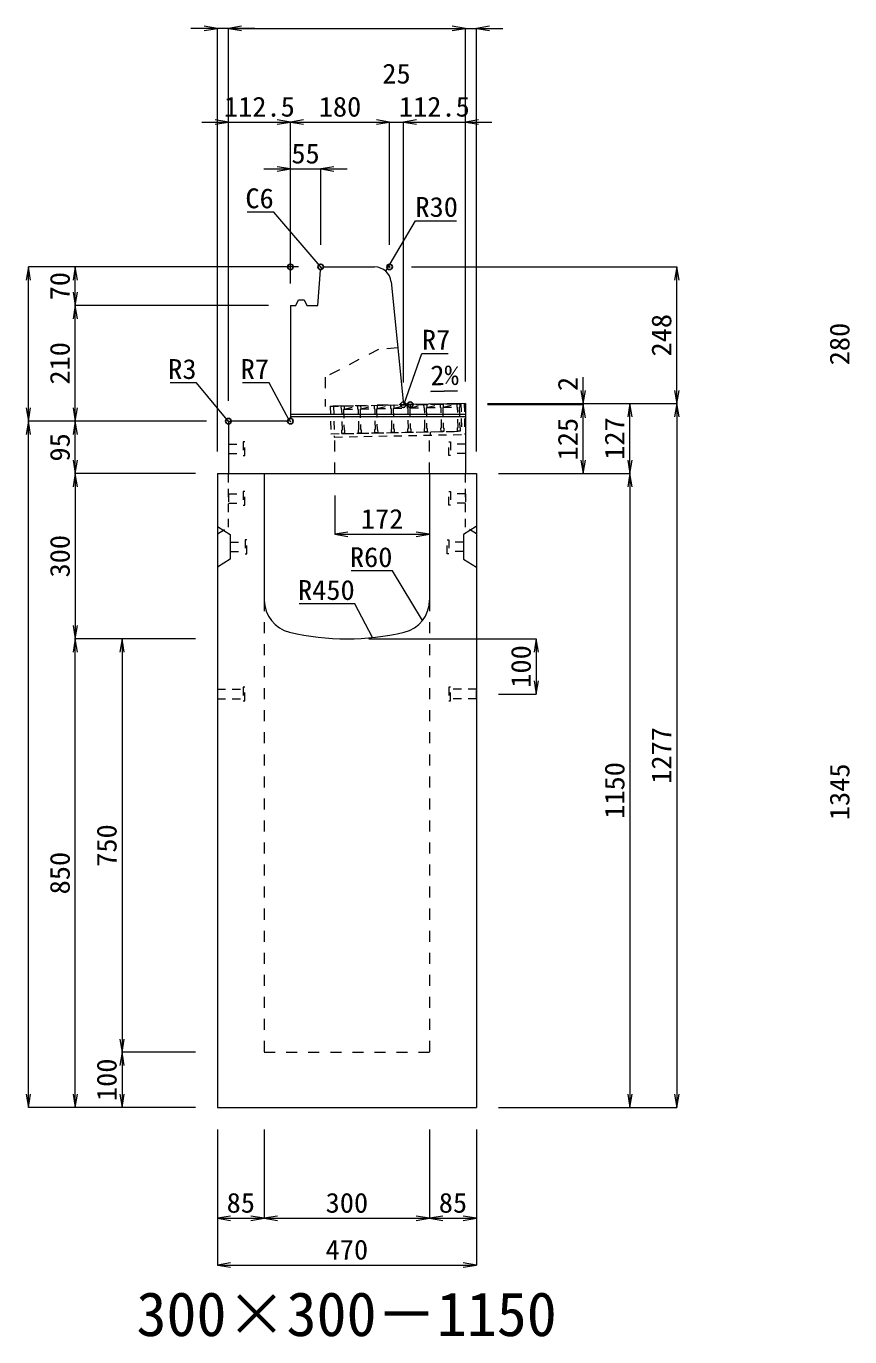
# Model space of a CAD drawing. Units: millimetres at full size; some dimension numbers follow another scale. Extents: x -18734 to 51600, y -18820 to 17820.
# Drawn here: x 9318 to 10813, y -6286 to -3908 of the extents above; entities that cross this region are included whole.
import ezdxf
from ezdxf.enums import TextEntityAlignment as Align

# ---------------------------------------------------------------- set-up
doc = ezdxf.new("R2010")
doc.units = ezdxf.units.MM
doc.header["$LTSCALE"] = 20
doc.header["$PDMODE"] = 32
doc.header["$PDSIZE"] = 10
doc.linetypes.add('USER1', pattern=[2, 1, -1])
doc.linetypes.add('USER2', pattern=[1.35, 0.75, -0.6])
for name, color, linetype, lineweight in [('インサート', 3, 'USER2', 9), ('グレーチング', 7, 'USER2', 5), ('受枠', 3, 'USER2', 9), ('寸法線', 7, 'Continuous', 13), ('引出線', 4, 'Continuous', 13), ('本体', 2, 'Continuous', 13), ('目地', 132, 'Continuous', 5)]:
    doc.layers.add(name, color=color, linetype=linetype, lineweight=lineweight)
doc.layers.add('作業エリア', color=11, linetype='Continuous')
doc.layers.add('文字', color=7, linetype='Continuous')
doc.styles.add('ＭＳ 明朝', font='')
doc.styles.get('ＭＳ 明朝').set_extended_font_data('MS Mincho')

# ---------------------------------------------------------------- blocks, each defined once
blk = doc.blocks.new('open_arrow')
at = {"color": 0, "linetype": 'Continuous', "lineweight": -2}
blk.add_lwpolyline([(7.5, 1.25), (0, 0), (7.5, -1.25)], dxfattribs=at)

msp = doc.modelspace()

# ---------------------------------------------------------------- linework, layer by layer
at = {"layer": 'インサート'}
for p, q in [((9685, -4666.5), (9712, -4666.5)), ((9685, -4666.5), (9685, -4683.5)), ((9685, -4683.5), (9712, -4683.5)), ((9715, -4662.5), (9712, -4662.5)), ((9712, -4662.5), (9712, -4687.5)), ((9715, -4687.5), (9715, -4662.5)), ((10085, -4662.5), (10088, -4662.5)), ((10085, -4687.5), (10085, -4662.5)), ((10088, -4662.5), (10088, -4687.5)), ((10115, -4666.5), (10088, -4666.5)), ((10115, -4683.5), (10088, -4683.5)), ((10115, -4666.5), (10115, -4683.5)), ((9712, -4687.5), (9715, -4687.5)), ((10088, -4687.5), (10085, -4687.5)), ((9715, -4752.5), (9712, -4752.5)), ((9712, -4752.5), (9712, -4777.5)), ((9715, -4777.5), (9715, -4752.5)), ((10085, -4752.5), (10088, -4752.5)), ((10085, -4777.5), (10085, -4752.5)), ((10088, -4752.5), (10088, -4777.5)), ((9685, -4756.5), (9712, -4756.5)), ((9685, -4756.5), (9685, -4773.5)), ((9685, -4773.5), (9712, -4773.5)), ((9712, -4777.5), (9715, -4777.5)), ((10088, -4777.5), (10085, -4777.5)), ((10115, -4756.5), (10088, -4756.5)), ((10115, -4773.5), (10088, -4773.5)), ((10115, -4756.5), (10115, -4773.5)), ((9688.2, -4844.5), (9715.2, -4844.5)), ((9688.2, -4844.5), (9688.2, -4861.5)), ((9718.2, -4840.5), (9715.2, -4840.5)), ((9715.2, -4840.5), (9715.2, -4865.5)), ((9718.2, -4865.5), (9718.2, -4840.5)), ((10081.8, -4840.5), (10084.8, -4840.5)), ((10081.8, -4865.5), (10081.8, -4840.5)), ((10084.8, -4840.5), (10084.8, -4865.5)), ((10111.8, -4844.5), (10084.8, -4844.5)), ((10111.8, -4844.5), (10111.8, -4861.5)), ((9688.2, -4861.5), (9715.2, -4861.5)), ((9715.2, -4865.5), (9718.2, -4865.5)), ((10084.8, -4865.5), (10081.8, -4865.5)), ((10111.8, -4861.5), (10084.8, -4861.5)), ((9665, -5111.5), (9712, -5111.5)), ((9665, -5111.5), (9665, -5128.5)), ((9715, -5107.5), (9712, -5107.5)), ((9712, -5107.5), (9712, -5132.5)), ((9715, -5132.5), (9715, -5107.5)), ((10088, -5107.5), (10085, -5107.5)), ((10085, -5107.5), (10085, -5132.5)), ((10088, -5132.5), (10088, -5107.5)), ((10135, -5111.5), (10088, -5111.5)), ((10135, -5128.5), (10135, -5111.5)), ((9665, -5128.5), (9712, -5128.5)), ((9712, -5132.5), (9715, -5132.5)), ((10085, -5132.5), (10088, -5132.5)), ((10135, -5128.5), (10088, -5128.5))]:
    msp.add_line(p, q, dxfattribs=at)
at = {"layer": 'グレーチング'}
for p, q in [((9889.92, -4597.5), (10104.88, -4593.2)), ((9895.04, -4603.4), (9919.92, -4596.9)), ((9895.04, -4603.4), (9920.04, -4602.9)), ((9925.04, -4602.8), (9949.91, -4596.3)), ((9925.04, -4602.8), (9950.03, -4602.3)), ((9955.03, -4602.2), (9979.91, -4595.7)), ((9955.03, -4602.2), (9980.03, -4601.7)), ((9985.03, -4601.6), (10009.9, -4595.1)), ((9985.03, -4601.6), (10010.02, -4601.1)), ((10015.02, -4601), (10039.89, -4594.5)), ((10015.02, -4601), (10040.01, -4600.5)), ((10045.01, -4600.4), (10069.89, -4593.9)), ((10045.01, -4600.4), (10070.01, -4599.9)), ((10075.01, -4599.8), (10099.88, -4593.3)), ((10075.01, -4599.8), (10100, -4599.3)), ((9890.92, -4647.49), (10105.88, -4643.19))]:
    msp.add_line(p, q, dxfattribs=at)
for points in [[(9889.92, -4597.5), (9894.92, -4597.4), (9895.04, -4603.4), (9894.06, -4604.42), (9894.78, -4640.41), (9895.8, -4641.39), (9895.92, -4647.39), (9890.92, -4647.49), (9890.8, -4641.49), (9891.78, -4640.47), (9891.06, -4604.48), (9890.04, -4603.5)], [(9919.92, -4596.9), (9924.92, -4596.8), (9925.04, -4602.8), (9924.06, -4603.82), (9924.78, -4639.81), (9925.8, -4640.79), (9925.92, -4646.79), (9920.92, -4646.89), (9920.8, -4640.89), (9921.78, -4639.87), (9921.06, -4603.88), (9920.04, -4602.9)], [(9949.91, -4596.3), (9954.91, -4596.2), (9955.03, -4602.2), (9954.05, -4603.22), (9954.77, -4639.21), (9955.79, -4640.19), (9955.91, -4646.19), (9950.91, -4646.29), (9950.79, -4640.29), (9951.77, -4639.27), (9951.05, -4603.28), (9950.03, -4602.3)], [(9979.91, -4595.7), (9984.91, -4595.6), (9985.03, -4601.6), (9984.05, -4602.62), (9984.77, -4638.61), (9985.79, -4639.59), (9985.91, -4645.59), (9980.91, -4645.69), (9980.79, -4639.69), (9981.77, -4638.67), (9981.05, -4602.68), (9980.03, -4601.7)], [(10009.9, -4595.1), (10014.9, -4595), (10015.02, -4601), (10014.04, -4602.02), (10014.76, -4638.01), (10015.78, -4638.99), (10015.9, -4644.99), (10010.9, -4645.09), (10010.78, -4639.09), (10011.76, -4638.07), (10011.04, -4602.08), (10010.02, -4601.1)], [(10039.89, -4594.5), (10044.89, -4594.4), (10045.01, -4600.4), (10044.03, -4601.42), (10044.75, -4637.41), (10045.77, -4638.39), (10045.89, -4644.39), (10040.89, -4644.49), (10040.77, -4638.49), (10041.75, -4637.47), (10041.03, -4601.48), (10040.01, -4600.5)], [(10069.89, -4593.9), (10074.89, -4593.8), (10075.01, -4599.8), (10074.03, -4600.82), (10074.75, -4636.81), (10075.77, -4637.79), (10075.89, -4643.79), (10070.89, -4643.89), (10070.77, -4637.89), (10071.75, -4636.87), (10071.03, -4600.88), (10070.01, -4599.9)], [(10099.88, -4593.3), (10104.88, -4593.2), (10105, -4599.2), (10104.02, -4600.22), (10104.74, -4636.21), (10105.76, -4637.19), (10105.88, -4643.19), (10100.88, -4643.29), (10100.76, -4637.29), (10101.74, -4636.27), (10101.02, -4600.28), (10100, -4599.3)]]:
    msp.add_lwpolyline(points, close=True, dxfattribs=at)
at = {"layer": '作業エリア'}
for p in [(9797.5, -4345), (9852.5, -4345), (9977.5, -4345), (10002.5, -4595), (10015, -4595), (9685, -4625), (9797.5, -4625)]:
    msp.add_point(p, dxfattribs=at)
at = {"layer": '受枠'}
for p, q in [((9869.93, -4597.9), (10112.88, -4593.04)), ((9869.93, -4597.9), (9870.93, -4647.89)), ((9875.93, -4597.78), (9877.05, -4653.77)), ((10106.88, -4593.16), (10107.88, -4643.15)), ((10112.88, -4593.04), (10114, -4649.03)), ((9870.93, -4647.89), (10107.88, -4643.15)), ((9877.05, -4653.77), (10114, -4649.03)), ((10050.89, -4644.29), (10051.01, -4650.29))]:
    msp.add_line(p, q, dxfattribs=at)
at = {"layer": '寸法線'}
for p, q in [((9733, -3912.31), (9617, -3912.31)), ((9665, -4680), (9665, -3912.31)), ((9685, -3912.31), (10115, -3912.31)), ((9685, -4588), (9685, -3912.31)), ((9685, -4588), (9685, -3912.31)), ((10067, -3912.31), (10183, -3912.31)), ((10115, -4553), (10115, -3912.31)), ((10115, -4553), (10115, -3912.31)), ((10135, -4680), (10135, -3912.31)), ((9637, -4082.31), (9797.5, -4082.31)), ((9685, -4588), (9685, -4082.31)), ((9797.5, -4082.31), (9977.5, -4082.31)), ((9797.5, -4375), (9797.5, -4082.31)), ((9797.5, -4375), (9797.5, -4082.31)), ((9929.5, -4082.31), (10050.5, -4082.31)), ((9977.5, -4305), (9977.5, -4082.31)), ((9977.5, -4305), (9977.5, -4082.31)), ((10002.5, -4555), (10002.5, -4082.31)), ((10002.5, -4082.31), (10163, -4082.31)), ((10002.5, -4555), (10002.5, -4082.31)), ((10115, -4553), (10115, -4082.31)), ((9749.5, -4167.31), (9900.5, -4167.31)), ((9797.5, -4375), (9797.5, -4167.31)), ((9852.5, -4305), (9852.5, -4167.31)), ((9322.06, -4625), (9322.06, -4345)), ((9812.5, -4345), (9322.06, -4345)), ((9407.06, -4415), (9407.06, -4345)), ((9812.5, -4345), (9407.06, -4345)), ((10017.5, -4345), (10498.78, -4345)), ((10498.78, -4593), (10498.78, -4345)), ((9407.06, -4625), (9407.06, -4415)), ((9757.5, -4415), (9407.06, -4415)), ((9757.5, -4415), (9407.06, -4415)), ((10328.78, -4643), (10328.78, -4545)), ((10155, -4593), (10498.78, -4593)), ((10155, -4593), (10413.78, -4593)), ((10155, -4593), (10328.78, -4593)), ((10155, -4593), (10498.78, -4593)), ((10155, -4595), (10328.78, -4595)), ((10155, -4595), (10328.78, -4595)), ((10328.78, -4720), (10328.78, -4595)), ((10413.78, -4720), (10413.78, -4593)), ((10498.78, -4593), (10498.78, -5870)), ((9322.06, -5870), (9322.06, -4625)), ((9645, -4625), (9322.06, -4625)), ((9645, -4625), (9322.06, -4625)), ((9407.06, -4720), (9407.06, -4625)), ((9645, -4625), (9407.06, -4625)), ((9645, -4625), (9407.06, -4625)), ((9407.06, -4720), (9407.06, -5020)), ((9625, -4720), (9407.06, -4720)), ((9625, -4720), (9407.06, -4720)), ((10175, -4720), (10413.78, -4720)), ((10175, -4720), (10413.78, -4720)), ((10175, -4720), (10328.78, -4720)), ((10413.78, -4720), (10413.78, -5870)), ((9878, -4760), (9878, -4830.23)), ((9878, -4830.23), (10050, -4830.23)), ((9625, -5020), (9407.06, -5020)), ((9407.06, -5870), (9407.06, -5020)), ((9625, -5020), (9407.06, -5020)), ((9492.06, -5020), (9492.06, -5770)), ((9625, -5020), (9492.06, -5020)), ((9940, -5020), (10243.78, -5020)), ((10243.78, -5020), (10243.78, -5120)), ((10175, -5120), (10243.78, -5120)), ((9625, -5770), (9492.06, -5770)), ((9492.06, -5770), (9492.06, -5870)), ((9625, -5770), (9492.06, -5770)), ((9625, -5870), (9322.06, -5870)), ((9625, -5870), (9407.06, -5870)), ((9625, -5870), (9492.06, -5870)), ((10175, -5870), (10413.78, -5870)), ((10175, -5870), (10498.78, -5870)), ((9665, -5910), (9665, -6071.16)), ((9665, -5910), (9665, -6156.16)), ((9750, -5910), (9750, -6071.16)), ((9750, -5910), (9750, -6071.16)), ((10050, -5910), (10050, -6071.16)), ((10050, -5910), (10050, -6071.16)), ((10135, -5910), (10135, -6071.16)), ((10135, -5910), (10135, -6156.16)), ((9665, -6071.16), (9750, -6071.16)), ((9750, -6071.16), (10050, -6071.16)), ((10050, -6071.16), (10135, -6071.16)), ((9665, -6156.16), (10135, -6156.16))]:
    msp.add_line(p, q, dxfattribs=at)
at = {"layer": '引出線'}
for points in [[(9855.29, -4347.99), (9767.27, -4245.82), (9718.92, -4245.82)], [(9970.48, -4352.76), (10024.33, -4261.36), (10099, -4261.36)], [(10004.14, -4593.19), (10036.08, -4502.42), (10084.01, -4502.42)], [(9685.88, -4625.88), (9627.15, -4555.51), (9579.43, -4555.51)], [(9795.45, -4622.95), (9758.75, -4555.51), (9710.82, -4555.51)], [(10052.12, -4570.88), (10100.83, -4569.9), (10052.08, -4570.88)], [(10037.07, -4986.68), (9982.66, -4896.79), (9907.98, -4896.79)], [(9946.44, -5017.6), (9914.22, -4956.45), (9813.21, -4956.45)]]:
    msp.add_lwpolyline(points, dxfattribs=at)
at = {"layer": '本体'}
for p, q in [((9847.5, -4415), (9852.07, -4350.98)), ((9852.07, -4350.98), (9858.5, -4345)), ((9858.5, -4345), (9950.35, -4345)), ((9980.2, -4372.01), (10001.87, -4588.7)), ((9797.5, -4415), (9797.5, -4618)), ((9797.5, -4415), (9807.5, -4415)), ((9807.5, -4415), (9812.5, -4405)), ((9812.5, -4405), (9822.5, -4405)), ((9822.5, -4405), (9827.5, -4415)), ((9827.5, -4415), (9847.5, -4415)), ((10015, -4595), (10008.83, -4595)), ((10115, -4593), (10015, -4595)), ((10115, -4593), (10115, -4720)), ((9685, -4628), (9685, -4720)), ((9790.5, -4625), (9688, -4625)), ((9665, -4720), (9665, -5870)), ((9665, -4720), (9750, -4720)), ((9685, -4720), (10115, -4720)), ((9750, -4720), (9750, -4949.47)), ((10050, -4720), (10135, -4720)), ((10050, -4720), (10050, -4949.47)), ((10135, -4720), (10135, -5870)), ((9665, -5870), (10135, -5870))]:
    msp.add_line(p, q, dxfattribs=at)
at = {"layer": '本体', "linetype": 'USER1'}
for p, q in [((9992.2, -4492), (9957.5, -4495)), ((9957.5, -4495), (9860.5, -4545)), ((9860.5, -4545), (9860.5, -4598.09)), ((10015, -4595), (9860.5, -4598.09)), ((9878, -4720), (9878, -4647.75)), ((10050, -4720), (10050, -4644.31))]:
    msp.add_line(p, q, dxfattribs=at)
at = {"layer": '本体', "linetype": 'USER2', "lineweight": 9}
for p, q in [((9685, -4817), (9685, -4720)), ((10115, -4817), (10115, -4720)), ((9665, -4829.5), (9685, -4817)), ((10135, -4829.5), (10115, -4817))]:
    msp.add_line(p, q, dxfattribs=at)
at = {"layer": '本体', "lineweight": 9}
for p, q in [((9665, -4816), (9688.2, -4830.5)), ((10134.58, -4816.26), (10111.8, -4830.5)), ((9688.2, -4830.5), (9688.2, -4875.5)), ((10111.8, -4830.5), (10111.8, -4875.5)), ((9688.2, -4875.5), (9665, -4890)), ((10111.8, -4875.5), (10135, -4890))]:
    msp.add_line(p, q, dxfattribs=at)
at = {"layer": '本体', "linetype": 'USER1', "lineweight": 15}
for p, q in [((9750, -4949.47), (9750, -5770)), ((10050, -4949.47), (10050, -5770)), ((9750, -5770), (10050, -5770))]:
    msp.add_line(p, q, dxfattribs=at)
at = {"layer": '本体'}
for centre, radius, start, end in [((9950.35, -4375), 30, 5.71059, 90), ((10008.83, -4588), 7, 185.71059, 270), ((9688, -4628), 3, 90, 180), ((9790.5, -4618), 7, 270, 0), ((9810, -4949.47), 60, 180, 256.65764), ((9990, -4949.47), 60, 283.34236, 0), ((9900, -4570), 450, 256.65764, 283.34236)]:
    msp.add_arc(centre, radius, start, end, dxfattribs=at)
at = {"layer": '目地'}
for p, q in [((10115, -4613), (9797.5, -4613)), ((10115, -4617), (9797.5, -4617))]:
    msp.add_line(p, q, dxfattribs=at)

# ---------------------------------------------------------------- block references
at = {"layer": '寸法線', "xscale": 3.2, "yscale": 3.2}
for p, rotation in [((9665, -3912.31), 180), ((10115, -3912.31), 180), ((10115, -3912.31), 180), ((9685, -4082.31), 180), ((9797.5, -4082.31), 180), ((9977.5, -4082.31), 180), ((9977.5, -4082.31), 180), ((9797.5, -4167.31), 180), ((9322.06, -4345), 270), ((9407.06, -4345), 270), ((10498.78, -4345), 270), ((9407.06, -4415), 90), ((9407.06, -4415), 270), ((10328.78, -4593), 90), ((10498.78, -4593), 90), ((9322.06, -4625), 90), ((9407.06, -4625), 90), ((10328.78, -4595), 270), ((10328.78, -4595), 270), ((10413.78, -4593), 270), ((10498.78, -4593), 270), ((9322.06, -4625), 270), ((9407.06, -4625), 270), ((9407.06, -4720), 90), ((10328.78, -4720), 90), ((10413.78, -4720), 90), ((9407.06, -4720), 270), ((10413.78, -4720), 270), ((10050, -4830.23), 180), ((9407.06, -5020), 90), ((9407.06, -5020), 270), ((9492.06, -5020), 270), ((10243.78, -5020), 270), ((10243.78, -5120), 90), ((9492.06, -5770), 90), ((9492.06, -5770), 270), ((9322.06, -5870), 90), ((9407.06, -5870), 90), ((9492.06, -5870), 90), ((10413.78, -5870), 90), ((10498.78, -5870), 90), ((9750, -6071.16), 180), ((10050, -6071.16), 180), ((10135, -6071.16), 180), ((10135, -6156.16), 180)]:
    msp.add_blockref('open_arrow', p, dxfattribs=dict(at, rotation=rotation))
for p in [(9685, -3912.31), (9685, -3912.31), (10135, -3912.31), (9797.5, -4082.31), (10002.5, -4082.31), (10002.5, -4082.31), (10115, -4082.31), (9852.5, -4167.31), (9878, -4830.23), (9665, -6071.16), (9750, -6071.16), (10050, -6071.16), (9665, -6156.16)]:
    msp.add_blockref('open_arrow', p, dxfattribs=at)
at = {"layer": '引出線', "xscale": 0.0533, "yscale": 0.0533}
for p, rotation in [((9855.29, -4347.99), 130.7), ((9970.48, -4352.76), 59.5), ((10052.12, -4570.88), 1.1), ((10004.14, -4593.19), 70.6), ((9685.88, -4625.88), 129.8), ((9795.45, -4622.95), 118.6), ((10037.07, -4986.68), 121.2), ((9946.44, -5017.6), 117.8)]:
    msp.add_blockref('open_arrow', p, dxfattribs=dict(at, rotation=rotation))

# ---------------------------------------------------------------- texts
at = {"layer": '寸法線', "style": 'ＭＳ 明朝', "width": 1.05}
for s, p in [('25', (9990, -3994.31)), ('112.5', (9741.25, -4054.31)), ('180', (9887.5, -4054.31)), ('112.5', (10058.75, -4054.31)), ('55', (9825, -4139.31)), ('172', (9964, -4802.23)), ('85', (9707.5, -6043.16)), ('300', (9900, -6043.16)), ('85', (10092.5, -6043.16)), ('470', (9900, -6128.16))]:
    msp.add_text(s, height=36.03, dxfattribs=at).set_placement(p, align=Align.MIDDLE_CENTER)
for s, p in [('70', (9379.06, -4380)), ('248', (10470.78, -4469)), ('280', (10794.06, -4485)), ('210', (9379.06, -4520)), ('2', (10300.78, -4557.41)), ('125', (10300.78, -4657.5)), ('127', (10385.78, -4656.5)), ('95', (9379.06, -4672.5)), ('300', (9379.06, -4870)), ('100', (10215.78, -5070)), ('1277', (10470.78, -5231.5)), ('1150', (10385.78, -5295)), ('1345', (10794.06, -5297.5)), ('750', (9464.06, -5395)), ('850', (9379.06, -5445)), ('100', (9464.06, -5820))]:
    msp.add_text(s, height=36.03, rotation=90, dxfattribs=at).set_placement(p, align=Align.MIDDLE_CENTER)
at = {"layer": '引出線', "style": 'ＭＳ 明朝', "width": 1.05}
for s, p in [('C6', (9767.27, -4202.62)), ('R3', (9627.15, -4512.31)), ('R7', (9758.75, -4512.31)), ('R60', (9982.66, -4853.59)), ('R450', (9914.22, -4913.25))]:
    msp.add_text(s, height=36.03, dxfattribs=at).set_placement(p, align=Align.TOP_RIGHT)
for s, p in [('R30', (10024.33, -4218.16)), ('R7', (10036.08, -4459.22))]:
    msp.add_text(s, height=36.03, dxfattribs=at).set_placement(p, align=Align.TOP_LEFT)
msp.add_text('2%', height=36.03, rotation=1.146, dxfattribs=at).set_placement((10051.15, -4523.98), align=Align.TOP_LEFT)
at = {"layer": '文字', "style": 'ＭＳ 明朝'}
msp.add_text('300×300－1150', height=80.06, dxfattribs=at).set_placement((9899.52, -6244.97), align=Align.MIDDLE_CENTER)

doc.saveas('drawing.dxf')
